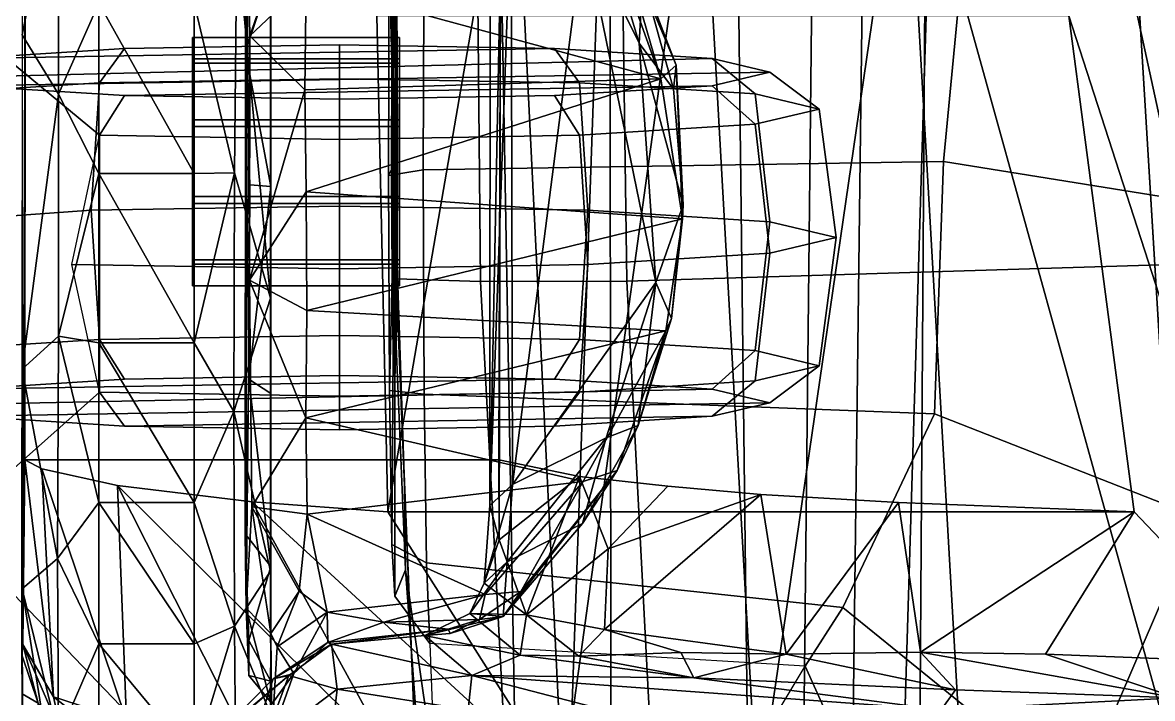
# Model space of a CAD drawing. Extents: x -14.5 to 14.5, y -12.2 to 16.5.
# Drawn here: x -11.52 to -9.709, y 0.137 to 1.22 of the extents above; entities that cross this region are included whole.
import ezdxf

# ---------------------------------------------------------------- set-up
doc = ezdxf.new("R2010")
doc.units = 0
doc.header["$MEASUREMENT"] = 0
for name, color, linetype in [('ARMPAD', 252, 'Continuous'), ('BASE', 253, 'Continuous'), ('SEAT-CHASSIS', 253, 'Continuous'), ('SEAT-FRAME', 253, 'Continuous')]:
    doc.layers.add(name, color=color, linetype=linetype)

msp = doc.modelspace()

# ---------------------------------------------------------------- linework, layer by layer
at = {"layer": 'ARMPAD'}
for points in [[(-10.7196, -0.5463, 26.0403), (-13.1131, 1.9512, 25.4167), (-13.1194, 2.4354, 25.2699), (-10.7546, 1.445, 25.5585)], [(-10.5653, 2.2331, 27.2701), (-11.9376, 2.3766, 27.3832), (-12.1408, -0.4895, 27.7888), (-10.661, -0.4952, 27.7092)], [(-10.2738, -0.5131, 27.4597), (-10.2491, 1.8197, 27.1268), (-10.5653, 2.2331, 27.2701), (-10.661, -0.4952, 27.7092)], [(-10.7196, -0.5463, 26.0403), (-10.5953, -1.8553, 26.1354), (-13.3385, -0.5526, 26.1082), (-13.1131, 1.9512, 25.4167)], [(-10.2738, -0.5131, 27.4597), (-10.1257, -0.5381, 27.1123), (-10.0617, 1.5454, 26.6802), (-10.2491, 1.8197, 27.1268)], [(-10.0867, -0.6536, 26.743), (-10.0721, 1.498, 26.2685), (-10.0617, 1.5454, 26.6802), (-10.1257, -0.5381, 27.1123)], [(-10.0867, -0.6536, 26.743), (-10.1976, -0.6208, 26.347), (-10.1712, 1.471, 25.8858), (-10.0721, 1.498, 26.2685)], [(-10.3499, -0.5967, 26.1286), (-10.3742, 1.4546, 25.64), (-10.1712, 1.471, 25.8858), (-10.1976, -0.6208, 26.347)], [(-10.3499, -0.5967, 26.1286), (-10.5761, -0.5653, 26.0266), (-10.5786, 1.4484, 25.538), (-10.3742, 1.4546, 25.64)], [(-10.7196, -0.5463, 26.0403), (-10.7546, 1.445, 25.5585), (-10.5786, 1.4484, 25.538), (-10.5761, -0.5653, 26.0266)]]:
    msp.add_3dface(points, dxfattribs=at)
at = {"layer": 'BASE'}
for points in [[(-1.9523, 0.895, 7.085), (-1.8056, 1.1079, 7.0339), (-13.4938, 4.6436, 4.3934), (-13.4925, 4.5277, 4.4344)], [(-1.7533, 1.3264, 6.9168), (-12.9834, 4.5899, 4.4664), (-13.4938, 4.6436, 4.3934), (-1.8056, 1.1079, 7.0339)], [(-2.0197, 0.7853, 7.0973), (-1.9523, 0.895, 7.085), (-13.4925, 4.5277, 4.4344), (-13.5515, 4.4038, 4.4405)], [(-1.2637, 0.7159, 4.4404), (-12.328, 4.2866, 3.356), (-12.3542, 4.423, 3.4417), (-1.222, 0.7632, 4.5663)], [(-1.5852, 0.9892, 6.0103), (-1.222, 0.7632, 4.5663), (-12.3542, 4.423, 3.4417), (-10.1613, 3.5437, 4.2331)], [(-13.5519, 4.4026, 4.4405), (-13.577, 4.2677, 4.4344), (-2.1056, 0.4235, 7.085), (-2.0956, 0.5519, 7.0973)], [(-13.5519, 4.4026, 4.4405), (-2.0956, 0.5519, 7.0973), (-2.0197, 0.7853, 7.0973), (-13.5515, 4.4038, 4.4405)], [(-1.2637, 0.7159, 4.4404), (-1.3389, 0.6206, 4.3723), (-12.3551, 4.1518, 3.3008), (-12.328, 4.2866, 3.356)], [(-13.577, 4.2677, 4.4344), (-13.6462, 4.1747, 4.3934), (-2.112, 0.165, 7.0339), (-2.1056, 0.4235, 7.085)], [(-2.112, 0.165, 7.0339), (-13.6462, 4.1747, 4.3934), (-13.2017, 3.9181, 4.4664), (-2.1981, -0.0425, 6.9168)], [(-1.3935, 0.4528, 4.3723), (-12.4004, 4.0291, 3.2861), (-12.3551, 4.1518, 3.3008), (-1.3389, 0.6206, 4.3723)], [(-1.448, 0.2849, 4.3723), (-12.4358, 3.9033, 3.3008), (-12.4004, 4.0291, 3.2861), (-1.3935, 0.4528, 4.3723)], [(-13.2017, 3.9181, 4.4664), (-11.4401, 3.2369, 4.8039), (-2.3555, -0.0269, 6.8442), (-2.1981, -0.0425, 6.9168)], [(-1.448, 0.2849, 4.3723), (-1.4431, 0.1637, 4.4404), (-12.4931, 3.7783, 3.356), (-12.4358, 3.9033, 3.3008)], [(-1.4372, 0.1008, 4.5663), (-12.5945, 3.6833, 3.4417), (-12.4931, 3.7783, 3.356), (-1.4431, 0.1637, 4.4404)], [(-1.675, 1.0814, 6.3732), (-10.1721, 3.6408, 4.5612), (-10.1351, 3.7122, 4.6754), (-1.7203, 1.0954, 6.5155)], [(-1.4372, 0.1008, 4.5663), (-1.8638, 0.1315, 6.0103), (-10.3036, 3.1057, 4.2331), (-12.5945, 3.6833, 3.4417)], [(-1.675, 1.0814, 6.3732), (-1.6792, 1.0333, 6.2321), (-10.1726, 3.586, 4.4356), (-10.1721, 3.6408, 4.5612)], [(-1.5852, 0.9892, 6.0103), (-10.1613, 3.5437, 4.2331), (-10.1726, 3.586, 4.4356), (-1.6792, 1.0333, 6.2321)], [(-2.3555, -0.0269, 6.8442), (-11.4401, 3.2369, 4.8039), (-10.72, 2.9364, 4.925), (-2.3787, -0.0689, 6.7906)], [(-1.9658, 0.151, 6.2321), (-10.3376, 3.0782, 4.4356), (-10.3036, 3.1057, 4.2331), (-1.8638, 0.1315, 6.0103)], [(-1.9658, 0.151, 6.2321), (-1.9907, 0.1097, 6.3732), (-10.3694, 3.0335, 4.5612), (-10.3376, 3.0782, 4.4356)], [(-2.0356, 0.125, 6.5155), (-10.3815, 2.954, 4.6754), (-10.3694, 3.0335, 4.5612), (-1.9907, 0.1097, 6.3732)], [(-2.3802, -0.0885, 6.7435), (-2.3787, -0.0689, 6.7906), (-10.72, 2.9364, 4.925), (-10.5282, 2.8407, 4.9419)], [(-2.3778, -0.094, 6.6973), (-2.3802, -0.0885, 6.7435), (-10.5282, 2.8407, 4.9419), (-9.7635, 2.5408, 5.0656)], [(-4.9865, 0.8977, 5.9794), (-9.8816, 2.6036, 4.9223), (-9.7022, 2.6196, 4.902), (-5.9951, 1.3214, 5.7241)], [(-5.0581, 0.8983, 5.9865), (-9.8772, 2.5808, 4.9632), (-9.8816, 2.6036, 4.9223), (-4.9865, 0.8977, 5.9794)], [(-9.8772, 2.5808, 4.9632), (-3.5563, 0.3337, 6.4086), (-2.3778, -0.094, 6.6973), (-9.7635, 2.5408, 5.0656)], [(-4.5511, 0.7005, 6.1354), (-3.5563, 0.3337, 6.4086), (-9.8772, 2.5808, 4.9632), (-5.0581, 0.8983, 5.9865)]]:
    msp.add_3dface(points, dxfattribs=at)
at = {"layer": 'SEAT-CHASSIS'}
for points in [[(-11.1615, 1.5107, 19.9789), (-11.1599, 1.8136, 20.6246), (-11.1629, 0.4006, 21.1584)], [(-11.1629, 0.4006, 21.1584), (-11.1599, 1.8136, 20.6246), (-11.1607, 1.7095, 21.0227)], [(-11.1624, 1.1734, 21.4031), (-11.1629, 0.4006, 21.1584), (-11.1607, 1.7095, 21.0227)], [(-11.1607, 1.7095, 21.0227), (-11.1542, 1.4359, 21.3159), (-11.1624, 1.1734, 21.4031)], [(-11.521, 1.6986, 21.3226), (-11.5206, 1.2001, 21.5908), (-11.462, 1.4907, 21.637)], [(-11.5203, 1.6443, 19.3842), (-11.5156, 1.3139, 19.3352), (-11.5196, 0.2232, 19.4587)], [(-10.952, 1.2306, 17.7452), (-10.7337, 1.5991, 17.424), (-10.9344, 0.4356, 17.7869)], [(-10.7337, 1.5991, 17.424), (-10.6544, -0.005, 17.5371), (-10.9344, 0.4356, 17.7869)], [(-10.6544, -0.005, 17.5371), (-10.7337, 1.5991, 17.424), (-10.434, 1.5941, 17.1188)], [(-10.434, 1.5941, 17.1188), (-10.3419, -0.0394, 17.2513), (-10.6544, -0.005, 17.5371)], [(-10.434, 1.5941, 17.1188), (-10.1047, 1.5906, 16.8473), (-10.3419, -0.0394, 17.2513)], [(-10.3419, -0.0394, 17.2513), (-10.1047, 1.5906, 16.8473), (-10.0125, -0.0135, 16.9926)], [(-10.1047, 1.5906, 16.8473), (-9.7508, 1.5887, 16.6092), (-9.6519, -0.0399, 16.7762)], [(-9.6519, -0.0399, 16.7762), (-10.0125, -0.0135, 16.9926), (-10.1047, 1.5906, 16.8473)], [(-9.1652, 0.7204, 16.4275), (-9.6519, -0.0407, 16.7763), (-9.7508, 1.5887, 16.6092)], [(-9.7508, 1.5887, 16.6092), (-9.2792, 1.586, 16.3565), (-9.1652, 0.7204, 16.4275)], [(-11.1615, 1.5107, 19.9789), (-11.1629, 0.4006, 21.1584), (-11.1615, 0.2816, 20.2258)], [(-11.1615, 1.5107, 19.9789), (-11.1615, 0.2816, 20.2258), (-11.1559, 0.8072, 19.8026)], [(-11.0661, 1.4549, 19.8015), (-11.1615, 1.5107, 19.9789), (-11.1557, 1.1987, 19.8113)], [(-11.1559, 0.8072, 19.8026), (-11.1557, 1.1987, 19.8113), (-11.1615, 1.5107, 19.9789)], [(-11.5206, 1.2001, 21.5908), (-11.4624, 1.1048, 21.7488), (-11.462, 1.4907, 21.637)], [(-11.462, 1.4907, 21.637), (-11.4624, 1.1048, 21.7488), (-11.3974, 1.2506, 21.7654)], [(-9.7665, 1.3854, 17.638), (-9.5072, 0.1935, 17.6495), (-9.5062, 1.4703, 17.4441)], [(-11.0655, 1.2838, 19.7266), (-11.0661, 1.4549, 19.8015), (-11.1557, 1.1987, 19.8113)], [(-10.6113, 1.4517, 19.5759), (-10.5314, 1.1869, 19.4797), (-10.6203, 1.3667, 19.524)], [(-10.6113, 1.4517, 19.5759), (-10.5256, 1.2908, 19.538), (-10.5314, 1.1869, 19.4797)], [(-10.5997, 1.4544, 19.7283), (-10.4723, 1.1516, 19.6262), (-10.5256, 1.2908, 19.538)], [(-10.4723, 1.1516, 19.6262), (-10.5997, 1.4544, 19.7283), (-10.5713, 1.3864, 19.7197)], [(-11.1624, 1.1734, 21.4031), (-11.1542, 1.4359, 21.3159), (-11.1221, 1.2951, 21.4376)], [(-10.7536, 1.315, 19.3355), (-10.7703, 1.428, 19.4708), (-10.7709, 0.4459, 19.5225)], [(-10.7709, 0.4459, 19.5225), (-10.7703, 1.428, 19.4708), (-10.7366, 1.4129, 19.5253)], [(-10.7343, 0.4799, 19.5706), (-10.7709, 0.4459, 19.5225), (-10.7366, 1.4129, 19.5253)], [(-10.7343, 0.4799, 19.5706), (-10.7366, 1.4129, 19.5253), (-10.6203, 1.3667, 19.524)], [(-10.5713, 1.3864, 19.7197), (-10.5732, 1.343, 19.7172), (-10.497, 1.1296, 19.6602)], [(-10.4723, 1.1516, 19.6262), (-10.5713, 1.3864, 19.7197), (-10.497, 1.1296, 19.6602)], [(-9.7665, 1.3854, 17.638), (-9.8427, 1.2306, 17.7452), (-9.5072, 0.1935, 17.6495)], [(-10.7343, 0.4799, 19.5706), (-10.6203, 1.3667, 19.524), (-10.5049, 0.8031, 19.4848)], [(-10.5314, 1.1869, 19.4797), (-10.5049, 0.8031, 19.4848), (-10.6203, 1.3667, 19.524)], [(-11.1765, 1.3568, 21.6932), (-11.245, 1.2506, 21.7654), (-11.1804, 0.9787, 21.7496)], [(-11.1804, 0.9787, 21.7496), (-11.1222, 0.7784, 21.5966), (-11.1765, 1.3568, 21.6932)], [(-11.1222, 0.7784, 21.5966), (-11.1222, 1.2667, 21.5828), (-11.1765, 1.3568, 21.6932)], [(-11.0655, 1.2838, 19.7266), (-10.497, 1.1296, 19.6602), (-10.5732, 1.343, 19.7172)], [(-11.5156, 1.3139, 19.3352), (-11.5162, 0.5189, 19.3769), (-11.5196, 0.2232, 19.4587)], [(-10.756, 0.3909, 19.4), (-10.7536, 1.315, 19.3355), (-10.7709, 0.4459, 19.5225)], [(-10.7536, 1.315, 19.3355), (-10.756, 0.3909, 19.4), (-10.7567, 0.5189, 19.3769)], [(-11.1624, 1.1734, 21.4031), (-11.1221, 1.2951, 21.4376), (-11.1221, 0.9571, 21.4917)], [(-11.1222, 1.2667, 21.5828), (-11.1221, 0.9571, 21.4917), (-11.1221, 1.2951, 21.4376)], [(-10.5314, 1.1869, 19.4797), (-10.5256, 1.2908, 19.538), (-10.4763, 1.1131, 19.508)], [(-10.4763, 1.1131, 19.508), (-10.5256, 1.2908, 19.538), (-10.4723, 1.1516, 19.6262)], [(-11.0675, 1.1117, 19.6901), (-11.0655, 1.2838, 19.7266), (-11.1557, 1.1987, 19.8113)], [(-10.497, 1.1296, 19.6602), (-11.0655, 1.2838, 19.7266), (-11.0675, 1.1117, 19.6901)], [(-11.3974, 0.978, 21.7928), (-11.3974, 1.2506, 21.7654), (-11.4624, 1.1048, 21.7488)], [(-11.245, 0.978, 21.7928), (-11.245, 1.2506, 21.7654), (-11.3974, 1.2506, 21.7654)], [(-11.3974, 1.2506, 21.7654), (-11.3974, 0.978, 21.7928), (-11.245, 0.978, 21.7928)], [(-11.1804, 0.9787, 21.7496), (-11.245, 1.2506, 21.7654), (-11.245, 0.978, 21.7928)], [(-11.1222, 0.7784, 21.5966), (-11.1221, 0.9571, 21.4917), (-11.1222, 1.2667, 21.5828)], [(-9.8427, 1.2306, 17.7452), (-9.7383, 0.436, 17.7884), (-9.5072, 0.1935, 17.6495)], [(-11.5206, 1.2001, 21.5908), (-11.5204, 0.6642, 21.5589), (-11.4624, 1.1048, 21.7488)], [(-11.1557, 1.1987, 19.8113), (-11.1559, 0.8072, 19.8026), (-11.0675, 1.1117, 19.6901)], [(-10.4608, 0.9278, 19.5052), (-10.5049, 0.8031, 19.4848), (-10.5314, 1.1869, 19.4797)], [(-10.4763, 1.1131, 19.508), (-10.4608, 0.9278, 19.5052), (-10.5314, 1.1869, 19.4797)], [(-11.157, 0.6482, 21.3597), (-11.1629, 0.4006, 21.1584), (-11.1624, 1.1734, 21.4031)], [(-11.1554, 0.9595, 21.4374), (-11.157, 0.6482, 21.3597), (-11.1624, 1.1734, 21.4031)], [(-11.1624, 1.1734, 21.4031), (-11.1221, 0.9571, 21.4917), (-11.1554, 0.9595, 21.4374)], [(-10.462, 0.9052, 19.6468), (-10.4723, 1.1516, 19.6262), (-10.497, 1.1296, 19.6602)], [(-10.4763, 1.1131, 19.508), (-10.4723, 1.1516, 19.6262), (-10.4608, 0.9278, 19.5052)], [(-10.462, 0.9052, 19.6468), (-10.4608, 0.9278, 19.5052), (-10.4723, 1.1516, 19.6262)], [(-10.497, 1.1296, 19.6602), (-11.0675, 1.1117, 19.6901), (-11.065, 0.9484, 19.6821)], [(-11.065, 0.9484, 19.6821), (-10.462, 0.9052, 19.6468), (-10.497, 1.1296, 19.6602)], [(-11.5204, 0.6642, 21.5589), (-11.462, 0.7172, 21.7147), (-11.4624, 1.1048, 21.7488)], [(-11.3974, 0.978, 21.7928), (-11.4624, 1.1048, 21.7488), (-11.462, 0.7172, 21.7147)], [(-11.0675, 1.1117, 19.6901), (-11.1559, 0.8072, 19.8026), (-11.065, 0.9484, 19.6821)], [(-11.462, 0.7172, 21.7147), (-11.3974, 0.7065, 21.7565), (-11.3974, 0.978, 21.7928)], [(-11.3974, 0.978, 21.7928), (-11.3974, 0.7065, 21.7565), (-11.245, 0.7065, 21.7565)], [(-11.245, 0.978, 21.7928), (-11.3974, 0.978, 21.7928), (-11.245, 0.7065, 21.7565)], [(-11.245, 0.7065, 21.7565), (-11.181, 0.5968, 21.6818), (-11.1804, 0.9787, 21.7496)], [(-11.1804, 0.9787, 21.7496), (-11.245, 0.978, 21.7928), (-11.245, 0.7065, 21.7565)], [(-11.1222, 0.7784, 21.5966), (-11.1804, 0.9787, 21.7496), (-11.181, 0.5968, 21.6818)], [(-11.157, 0.6482, 21.3597), (-11.1554, 0.9595, 21.4374), (-11.1221, 0.9571, 21.4917)], [(-11.1221, 0.9571, 21.4917), (-11.1221, 0.6254, 21.4069), (-11.157, 0.6482, 21.3597)], [(-11.1559, 0.8072, 19.8026), (-11.0644, 0.7584, 19.7116), (-11.065, 0.9484, 19.6821)], [(-11.1221, 0.9571, 21.4917), (-11.1222, 0.7784, 21.5966), (-11.1221, 0.6254, 21.4069)], [(-11.0644, 0.7584, 19.7116), (-10.462, 0.9052, 19.6468), (-11.065, 0.9484, 19.6821)], [(-11.5196, 0.2232, 19.4587), (-11.5208, 0.2066, 19.9532), (-11.5203, 0.9348, 19.4214)], [(-10.4608, 0.9278, 19.5052), (-10.4799, 0.7455, 19.5313), (-10.5049, 0.8031, 19.4848)], [(-10.4608, 0.9278, 19.5052), (-10.462, 0.9052, 19.6468), (-10.4799, 0.7455, 19.5313)], [(-10.4889, 0.7259, 19.6805), (-10.462, 0.9052, 19.6468), (-11.0644, 0.7584, 19.7116)], [(-10.4799, 0.7455, 19.5313), (-10.462, 0.9052, 19.6468), (-10.4889, 0.7259, 19.6805)], [(-11.1615, 0.2816, 20.2258), (-11.1522, 0.4439, 19.9906), (-11.1559, 0.8072, 19.8026)], [(-11.1559, 0.8072, 19.8026), (-11.1522, 0.4439, 19.9906), (-11.066, 0.5864, 19.7773)], [(-11.1559, 0.8072, 19.8026), (-11.066, 0.5864, 19.7773), (-11.0644, 0.7584, 19.7116)], [(-10.5049, 0.8031, 19.4848), (-10.5844, 0.5543, 19.5541), (-10.7343, 0.4799, 19.5706)], [(-10.5049, 0.8031, 19.4848), (-10.5331, 0.5744, 19.5815), (-10.5844, 0.5543, 19.5541)], [(-10.4799, 0.7455, 19.5313), (-10.5331, 0.5744, 19.5815), (-10.5049, 0.8031, 19.4848)], [(-11.1223, 0.3406, 21.3786), (-11.1222, 0.7784, 21.5966), (-11.181, 0.5968, 21.6818)], [(-11.1222, 0.7784, 21.5966), (-11.1223, 0.3406, 21.3786), (-11.1221, 0.6254, 21.4069)], [(-10.4889, 0.7259, 19.6805), (-11.0644, 0.7584, 19.7116), (-11.066, 0.5864, 19.7773)], [(-10.5331, 0.5744, 19.5815), (-10.4799, 0.7455, 19.5313), (-10.4889, 0.7259, 19.6805)], [(-10.6212, 0.4843, 19.8054), (-10.4889, 0.7259, 19.6805), (-11.066, 0.5864, 19.7773)], [(-10.5669, 0.5019, 19.7582), (-10.4889, 0.7259, 19.6805), (-10.6212, 0.4843, 19.8054)], [(-10.5331, 0.5744, 19.5815), (-10.4889, 0.7259, 19.6805), (-10.5669, 0.5019, 19.7582)], [(-11.462, 0.7172, 21.7147), (-11.5204, 0.6642, 21.5589), (-11.4639, 0.3609, 21.5585)], [(-11.4639, 0.3609, 21.5585), (-11.3974, 0.4507, 21.6586), (-11.462, 0.7172, 21.7147)], [(-11.462, 0.7172, 21.7147), (-11.3974, 0.4507, 21.6586), (-11.3974, 0.7065, 21.7565)], [(-11.3974, 0.7065, 21.7565), (-11.3974, 0.4507, 21.6586), (-11.245, 0.4507, 21.6586)], [(-11.245, 0.7065, 21.7565), (-11.3974, 0.7065, 21.7565), (-11.245, 0.4507, 21.6586)], [(-11.245, 0.4507, 21.6586), (-11.181, 0.5968, 21.6818), (-11.245, 0.7065, 21.7565)], [(-11.5204, 0.6642, 21.5589), (-11.5203, 0.3123, 21.3357), (-11.4639, 0.3609, 21.5585)], [(-11.157, 0.6482, 21.3597), (-11.1221, 0.3481, 21.2062), (-11.1629, 0.4006, 21.1584)], [(-11.1221, 0.3481, 21.2062), (-11.157, 0.6482, 21.3597), (-11.1221, 0.6254, 21.4069)], [(-11.1221, 0.3481, 21.2062), (-11.1221, 0.6254, 21.4069), (-11.1223, 0.3406, 21.3786)], [(-11.181, 0.5968, 21.6818), (-11.245, 0.4507, 21.6586), (-11.1804, 0.2527, 21.4717)], [(-11.1223, 0.3406, 21.3786), (-11.181, 0.5968, 21.6818), (-11.1804, 0.2527, 21.4717)], [(-11.1522, 0.4439, 19.9906), (-11.0638, 0.432, 19.8714), (-11.066, 0.5864, 19.7773)], [(-10.6212, 0.4843, 19.8054), (-11.066, 0.5864, 19.7773), (-11.0638, 0.432, 19.8714)], [(-10.5331, 0.5744, 19.5815), (-10.5669, 0.5019, 19.7582), (-10.6226, 0.4173, 19.6428)], [(-10.5331, 0.5744, 19.5815), (-10.6226, 0.4173, 19.6428), (-10.5844, 0.5543, 19.5541)], [(-10.5844, 0.5543, 19.5541), (-10.7431, 0.3557, 19.6408), (-10.7343, 0.4799, 19.5706)], [(-10.7431, 0.3557, 19.6408), (-10.5844, 0.5543, 19.5541), (-10.6226, 0.4173, 19.6428)], [(-11.4701, 0.1396, 19.0273), (-11.5196, 0.2232, 19.4587), (-11.5162, 0.5189, 19.3769)], [(-11.4888, 0.505, 19.1119), (-11.4701, 0.1396, 19.0273), (-11.5162, 0.5189, 19.3769)], [(-10.7567, 0.5189, 19.3769), (-10.756, 0.3909, 19.4), (-10.6269, 0.4925, 18.8741)], [(-11.4701, 0.1396, 19.0273), (-11.4888, 0.505, 19.1119), (-11.353, 0.1016, 18.618)], [(-11.4888, 0.505, 19.1119), (-11.3679, 0.4781, 18.5964), (-11.353, 0.1016, 18.618)], [(-10.7122, 0.2708, 19.1715), (-10.6269, 0.4925, 18.8741), (-10.756, 0.3909, 19.4)], [(-10.5669, 0.5019, 19.7582), (-10.7213, 0.3081, 19.9082), (-10.7495, 0.2684, 19.7397)], [(-10.6226, 0.4173, 19.6428), (-10.5669, 0.5019, 19.7582), (-10.7495, 0.2684, 19.7397)], [(-10.7213, 0.3081, 19.9082), (-10.5669, 0.5019, 19.7582), (-10.6212, 0.4843, 19.8054)], [(-10.7122, 0.2708, 19.1715), (-10.5813, 0.3768, 18.7764), (-10.6269, 0.4925, 18.8741)], [(-10.5813, 0.3768, 18.7764), (-10.4856, 0.4772, 18.5819), (-10.6269, 0.4925, 18.8741)], [(-11.3679, 0.4781, 18.5964), (-11.1517, 0.452, 18.1035), (-10.9264, 0.0406, 17.8485)], [(-11.1606, 0.0685, 18.2043), (-11.3679, 0.4781, 18.5964), (-10.9264, 0.0406, 17.8485)], [(-11.1606, 0.0685, 18.2043), (-11.353, 0.1016, 18.618), (-11.3679, 0.4781, 18.5964)], [(-11.0638, 0.432, 19.8714), (-10.7783, 0.3033, 19.9525), (-10.6212, 0.4843, 19.8054)], [(-10.7343, 0.4799, 19.5706), (-10.7431, 0.3557, 19.6408), (-10.7798, 0.3216, 19.5979)], [(-10.7798, 0.3216, 19.5979), (-10.7709, 0.4459, 19.5225), (-10.7343, 0.4799, 19.5706)], [(-10.7783, 0.3033, 19.9525), (-10.7213, 0.3081, 19.9082), (-10.6212, 0.4843, 19.8054)], [(-10.3366, 0.4635, 18.3626), (-10.4856, 0.4772, 18.5819), (-10.5813, 0.3768, 18.7764)], [(-10.5871, 0.2476, 18.7861), (-10.2958, 0.2081, 18.3156), (-10.3366, 0.4635, 18.3626)], [(-10.3366, 0.4635, 18.3626), (-10.5813, 0.3768, 18.7764), (-10.5871, 0.2476, 18.7861)], [(-10.3366, 0.4635, 18.3626), (-10.2958, 0.2081, 18.3156), (-10.1159, 0.4508, 18.1083)], [(-11.3974, 0.4507, 21.6586), (-11.4639, 0.3609, 21.5585), (-11.3974, 0.2244, 21.5043)], [(-11.245, 0.2244, 21.5043), (-11.245, 0.4507, 21.6586), (-11.3974, 0.4507, 21.6586)], [(-11.3974, 0.4507, 21.6586), (-11.3974, 0.2244, 21.5043), (-11.245, 0.2244, 21.5043)], [(-11.245, 0.4507, 21.6586), (-11.245, 0.2244, 21.5043), (-11.1804, 0.2527, 21.4717)], [(-11.1615, 0.2816, 20.2258), (-11.1221, 0.2409, 20.1451), (-11.1522, 0.4439, 19.9906)], [(-11.1522, 0.4439, 19.9906), (-11.1221, 0.2409, 20.1451), (-11.0766, 0.3088, 19.997)], [(-11.1522, 0.4439, 19.9906), (-11.0766, 0.3088, 19.997), (-11.0638, 0.432, 19.8714)], [(-11.1517, 0.452, 18.1035), (-10.9344, 0.4356, 17.7869), (-10.6544, -0.005, 17.5371)], [(-10.6544, -0.005, 17.5371), (-10.9264, 0.0406, 17.8485), (-11.1517, 0.452, 18.1035)], [(-10.7798, 0.3216, 19.5979), (-10.756, 0.3909, 19.4), (-10.7709, 0.4459, 19.5225)], [(-10.1159, 0.4508, 18.1083), (-10.2958, 0.2081, 18.3156), (-10.0808, 0.2108, 18.0897)], [(-9.7383, 0.436, 17.7884), (-10.1159, 0.4508, 18.1083), (-10.0808, 0.2108, 18.0897)], [(-10.0808, 0.2108, 18.0897), (-9.8803, 0.2078, 17.9168), (-9.7383, 0.436, 17.7884)], [(-9.7383, 0.436, 17.7884), (-9.8803, 0.2078, 17.9168), (-9.5072, 0.1935, 17.6495)], [(-11.0315, 0.2752, 20.0016), (-11.0638, 0.432, 19.8714), (-11.0766, 0.3088, 19.997)], [(-11.0638, 0.432, 19.8714), (-11.0315, 0.2752, 20.0016), (-10.7783, 0.3033, 19.9525)], [(-10.6226, 0.4173, 19.6428), (-10.7495, 0.2684, 19.7397), (-10.7431, 0.3557, 19.6408)], [(-11.1629, 0.4006, 21.1584), (-11.1572, 0.1737, 20.576), (-11.1615, 0.2816, 20.2258)], [(-11.1629, 0.4006, 21.1584), (-11.1221, 0.3481, 21.2062), (-11.1572, 0.2297, 20.9066)], [(-11.1572, 0.2297, 20.9066), (-11.1572, 0.1737, 20.576), (-11.1629, 0.4006, 21.1584)], [(-10.756, 0.3909, 19.4), (-10.7798, 0.3216, 19.5979), (-10.7122, 0.2708, 19.1715)], [(-10.7122, 0.2708, 19.1715), (-10.5871, 0.2476, 18.7861), (-10.5813, 0.3768, 18.7764)], [(-11.5203, 0.3123, 21.3357), (-11.462, 0.0749, 21.2768), (-11.4639, 0.3609, 21.5585)], [(-11.3974, 0.2244, 21.5043), (-11.4639, 0.3609, 21.5585), (-11.462, 0.0749, 21.2768)], [(-11.1572, 0.2297, 20.9066), (-11.1221, 0.3481, 21.2062), (-11.1221, 0.1648, 20.8917)], [(-11.1223, 0.3406, 21.3786), (-11.1221, 0.1109, 21.066), (-11.1221, 0.3481, 21.2062)], [(-11.1221, 0.3481, 21.2062), (-11.1221, 0.1109, 21.066), (-11.1221, 0.1648, 20.8917)], [(-10.7431, 0.3557, 19.6408), (-10.7495, 0.2684, 19.7397), (-10.8029, 0.2732, 19.659)], [(-10.7798, 0.3216, 19.5979), (-10.7431, 0.3557, 19.6408), (-10.8029, 0.2732, 19.659)], [(-11.1221, 0.1109, 21.066), (-11.1223, 0.3406, 21.3786), (-11.1804, 0.2527, 21.4717)], [(-11.5203, 0.3123, 21.3357), (-11.52, 0.0624, 20.9984), (-11.462, -0.0531, 21.0461)], [(-11.462, 0.0749, 21.2768), (-11.5203, 0.3123, 21.3357), (-11.462, -0.0531, 21.0461)], [(-11.1119, 0.2196, 20.1051), (-11.0766, 0.3088, 19.997), (-11.1221, 0.2409, 20.1451)], [(-11.0315, 0.2752, 20.0016), (-11.0766, 0.3088, 19.997), (-11.1119, 0.2196, 20.1051)], [(-10.8029, 0.2732, 19.659), (-10.7122, 0.2708, 19.1715), (-10.7798, 0.3216, 19.5979)], [(-10.7873, 0.2635, 19.9428), (-10.7495, 0.2684, 19.7397), (-10.7213, 0.3081, 19.9082)], [(-10.7873, 0.2635, 19.9428), (-10.7213, 0.3081, 19.9082), (-10.7783, 0.3033, 19.9525)], [(-10.941, 0.259, 19.9676), (-10.7783, 0.3033, 19.9525), (-11.0315, 0.2752, 20.0016)], [(-10.941, 0.259, 19.9676), (-10.7873, 0.2635, 19.9428), (-10.7783, 0.3033, 19.9525)], [(-11.1221, 0.2409, 20.1451), (-11.1615, 0.2816, 20.2258), (-11.1226, 0.1315, 20.4366)], [(-11.1226, 0.1315, 20.4366), (-11.1615, 0.2816, 20.2258), (-11.1572, 0.1737, 20.576)], [(-11.1119, 0.2196, 20.1051), (-11.0853, 0.1771, 20.0656), (-11.0315, 0.2752, 20.0016)], [(-11.0315, 0.2752, 20.0016), (-11.0853, 0.1771, 20.0656), (-11.0305, 0.2266, 19.9865)], [(-11.0305, 0.2266, 19.9865), (-10.941, 0.259, 19.9676), (-11.0315, 0.2752, 20.0016)], [(-10.8029, 0.2732, 19.659), (-10.7495, 0.2684, 19.7397), (-10.8752, 0.2378, 19.7752)], [(-10.8029, 0.2732, 19.659), (-10.8752, 0.2378, 19.7752), (-10.7225, 0.206, 19.0395)], [(-10.7122, 0.2708, 19.1715), (-10.8029, 0.2732, 19.659), (-10.7225, 0.206, 19.0395)], [(-10.941, 0.259, 19.9676), (-11.0305, 0.2266, 19.9865), (-10.8379, 0.2479, 19.9243)], [(-10.941, 0.259, 19.9676), (-10.8379, 0.2479, 19.9243), (-10.7873, 0.2635, 19.9428)], [(-10.7495, 0.2684, 19.7397), (-10.8344, 0.2411, 19.7583), (-10.8752, 0.2378, 19.7752)], [(-10.7873, 0.2635, 19.9428), (-10.8379, 0.2479, 19.9243), (-10.8344, 0.2411, 19.7583)], [(-10.8344, 0.2411, 19.7583), (-10.7495, 0.2684, 19.7397), (-10.7873, 0.2635, 19.9428)], [(-10.6284, 0.2045, 18.8198), (-10.7122, 0.2708, 19.1715), (-10.7225, 0.206, 19.0395)], [(-10.6284, 0.2045, 18.8198), (-10.5871, 0.2476, 18.7861), (-10.7122, 0.2708, 19.1715)], [(-11.1778, 0.0005, 21.1634), (-11.1804, 0.2527, 21.4717), (-11.245, 0.0399, 21.302)], [(-11.1804, 0.2527, 21.4717), (-11.245, 0.2244, 21.5043), (-11.245, 0.0399, 21.302)], [(-11.1778, 0.0005, 21.1634), (-11.1221, 0.1109, 21.066), (-11.1804, 0.2527, 21.4717)], [(-11.1205, 0.0776, 20.2536), (-11.1221, 0.2409, 20.1451), (-11.1226, 0.1315, 20.4366)], [(-11.1119, 0.2196, 20.1051), (-11.1221, 0.2409, 20.1451), (-11.1205, 0.0776, 20.2536)], [(-11.0247, 0.2241, 19.7322), (-10.8379, 0.2479, 19.9243), (-11.0305, 0.2266, 19.9865)], [(-10.8752, 0.2378, 19.7752), (-10.8379, 0.2479, 19.9243), (-11.0247, 0.2241, 19.7322)], [(-10.8752, 0.2378, 19.7752), (-11.0247, 0.2241, 19.7322), (-10.7996, 0.1739, 18.6967)], [(-10.8344, 0.2411, 19.7583), (-10.8379, 0.2479, 19.9243), (-10.8752, 0.2378, 19.7752)], [(-10.7996, 0.1739, 18.6967), (-10.7225, 0.206, 19.0395), (-10.8752, 0.2378, 19.7752)], [(-10.4645, 0.2106, 18.5426), (-10.5871, 0.2476, 18.7861), (-10.6284, 0.2045, 18.8198)], [(-10.5871, 0.2476, 18.7861), (-10.4645, 0.2106, 18.5426), (-10.2958, 0.2081, 18.3156)], [(-11.5196, 0.2232, 19.4587), (-11.4948, 0.1291, 19.8577), (-11.5208, 0.2066, 19.9532)], [(-11.4948, 0.1291, 19.8577), (-11.5196, 0.2232, 19.4587), (-11.4576, 0.08, 19.1242)], [(-11.4701, 0.1396, 19.0273), (-11.4576, 0.08, 19.1242), (-11.5196, 0.2232, 19.4587)], [(-11.3974, 0.0399, 21.302), (-11.3974, 0.2244, 21.5043), (-11.462, 0.0749, 21.2768)], [(-11.3974, 0.2244, 21.5043), (-11.3974, 0.0399, 21.302), (-11.245, 0.0399, 21.302)], [(-11.245, 0.0399, 21.302), (-11.245, 0.2244, 21.5043), (-11.3974, 0.2244, 21.5043)], [(-11.1572, 0.1737, 20.576), (-11.1572, 0.2297, 20.9066), (-11.1221, 0.1648, 20.8917)], [(-11.1119, 0.2196, 20.1051), (-11.1205, 0.0776, 20.2536), (-11.0853, 0.1771, 20.0656)], [(-11.118, 0.1681, 19.7932), (-11.0305, 0.2266, 19.9865), (-11.0853, 0.1771, 20.0656)], [(-11.0247, 0.2241, 19.7322), (-11.0305, 0.2266, 19.9865), (-11.118, 0.1681, 19.7932)], [(-11.0247, 0.2241, 19.7322), (-11.118, 0.1681, 19.7932), (-11.0929, 0.1739, 19.4505)], [(-11.0156, 0.1518, 18.9827), (-11.0247, 0.2241, 19.7322), (-11.0929, 0.1739, 19.4505)], [(-11.0247, 0.2241, 19.7322), (-11.0156, 0.1518, 18.9827), (-10.7996, 0.1739, 18.6967)], [(-11.5203, 0.1444, 20.1014), (-11.5208, 0.2066, 19.9532), (-11.4948, 0.1291, 19.8577)], [(-10.7225, 0.206, 19.0395), (-10.7996, 0.1739, 18.6967), (-10.4437, 0.1699, 18.4192)], [(-10.7225, 0.206, 19.0395), (-10.4437, 0.1699, 18.4192), (-10.6284, 0.2045, 18.8198)], [(-10.6284, 0.2045, 18.8198), (-10.4437, 0.1699, 18.4192), (-10.4645, 0.2106, 18.5426)], [(-10.2958, 0.2081, 18.3156), (-10.4645, 0.2106, 18.5426), (-10.4437, 0.1699, 18.4192)], [(-10.0246, 0.1509, 17.987), (-10.2958, 0.2081, 18.3156), (-10.4437, 0.1699, 18.4192)], [(-10.0246, 0.1509, 17.987), (-10.0808, 0.2108, 18.0897), (-10.2958, 0.2081, 18.3156)], [(-10.0808, 0.2108, 18.0897), (-10.0246, 0.1509, 17.987), (-9.67, 0.138, 17.7113)], [(-10.0808, 0.2108, 18.0897), (-9.67, 0.138, 17.7113), (-9.8803, 0.2078, 17.9168)], [(-9.67, 0.138, 17.7113), (-9.5072, 0.1935, 17.6495), (-9.8803, 0.2078, 17.9168)], [(-11.1341, 0.0626, 19.106), (-11.0929, 0.1739, 19.4505), (-11.255, 0.0378, 19.4684)], [(-11.0929, 0.1739, 19.4505), (-11.2165, 0.0682, 19.7503), (-11.255, 0.0378, 19.4684)], [(-11.2165, 0.0682, 19.7503), (-11.0929, 0.1739, 19.4505), (-11.118, 0.1681, 19.7932)], [(-11.1402, 0.1005, 19.9681), (-11.2165, 0.0682, 19.7503), (-11.118, 0.1681, 19.7932)], [(-11.1572, 0.1737, 20.576), (-11.1221, 0.1648, 20.8917), (-11.1226, 0.1315, 20.4366)], [(-11.0853, 0.1771, 20.0656), (-11.1205, 0.0776, 20.2536), (-11.1402, 0.1005, 19.9681)], [(-11.0853, 0.1771, 20.0656), (-11.1402, 0.1005, 19.9681), (-11.118, 0.1681, 19.7932)], [(-11.0156, 0.1518, 18.9827), (-11.0929, 0.1739, 19.4505), (-11.1341, 0.0626, 19.106)], [(-11.1222, 0.0054, 20.7345), (-11.1226, 0.1315, 20.4366), (-11.1221, 0.1648, 20.8917)], [(-11.1222, 0.0054, 20.7345), (-11.1221, 0.1648, 20.8917), (-11.1221, 0.1109, 21.066)], [(-11.0156, 0.1518, 18.9827), (-10.8054, 0.1186, 18.4836), (-10.7996, 0.1739, 18.6967)], [(-10.7996, 0.1739, 18.6967), (-10.8054, 0.1186, 18.4836), (-10.4828, 0.0912, 18.0371)], [(-10.7996, 0.1739, 18.6967), (-10.0473, 0.1187, 17.7647), (-10.4437, 0.1699, 18.4192)], [(-10.0473, 0.1187, 17.7647), (-10.7996, 0.1739, 18.6967), (-10.4828, 0.0912, 18.0371)], [(-10.0473, 0.1187, 17.7647), (-10.0246, 0.1509, 17.987), (-10.4437, 0.1699, 18.4192)], [(-11.0295, 0.0301, 18.7451), (-11.0156, 0.1518, 18.9827), (-11.1341, 0.0626, 19.106)], [(-10.8054, 0.1186, 18.4836), (-11.0156, 0.1518, 18.9827), (-11.0295, 0.0301, 18.7451)], [(-10.0246, 0.1509, 17.987), (-10.0473, 0.1187, 17.7647), (-9.67, 0.138, 17.7113)], [(-11.5204, 0.0013, 20.4844), (-11.5203, 0.1444, 20.1014), (-11.4948, 0.1291, 19.8577)], [(-11.4701, 0.1396, 19.0273), (-11.353, 0.1016, 18.618), (-11.2915, -0.0016, 18.6449)], [(-11.2915, -0.0016, 18.6449), (-11.4576, 0.08, 19.1242), (-11.4701, 0.1396, 19.0273)], [(-8.9902, 0.1107, 17.2953), (-9.67, 0.138, 17.7113), (-10.0473, 0.1187, 17.7647)]]:
    msp.add_3dface(points, dxfattribs=at)
for points, invisible_edges in [([(-11.5162, 0.5189, 19.3769), (-11.5156, 1.3139, 19.3352), (-10.7536, 1.315, 19.3355)], 12), ([(-10.7567, 0.5189, 19.3769), (-11.5162, 0.5189, 19.3769), (-10.7536, 1.315, 19.3355)], 2), ([(-9.8427, 1.2306, 17.7452), (-10.952, 1.2306, 17.7452), (-10.9344, 0.4356, 17.7869)], 12), ([(-9.7383, 0.436, 17.7884), (-9.8427, 1.2306, 17.7452), (-10.9344, 0.4356, 17.7869)], 2), ([(-10.7567, 0.5189, 19.3769), (-10.6269, 0.4925, 18.8741), (-11.5162, 0.5189, 19.3769)], 2), ([(-10.6269, 0.4925, 18.8741), (-11.4888, 0.505, 19.1119), (-11.5162, 0.5189, 19.3769)], 13), ([(-11.3679, 0.4781, 18.5964), (-11.4888, 0.505, 19.1119), (-10.6269, 0.4925, 18.8741)], 14), ([(-10.6269, 0.4925, 18.8741), (-10.4856, 0.4772, 18.5819), (-11.3679, 0.4781, 18.5964)], 14), ([(-11.1517, 0.452, 18.1035), (-11.3679, 0.4781, 18.5964), (-10.4856, 0.4772, 18.5819)], 14), ([(-10.3366, 0.4635, 18.3626), (-11.1517, 0.452, 18.1035), (-10.4856, 0.4772, 18.5819)], 3), ([(-10.3366, 0.4635, 18.3626), (-10.1159, 0.4508, 18.1083), (-11.1517, 0.452, 18.1035)], 14), ([(-10.9344, 0.4356, 17.7869), (-11.1517, 0.452, 18.1035), (-10.1159, 0.4508, 18.1083)], 14), ([(-9.7383, 0.436, 17.7884), (-10.9344, 0.4356, 17.7869), (-10.1159, 0.4508, 18.1083)], 2)]:
    msp.add_3dface(points, dxfattribs=dict(at, invisible_edges=invisible_edges))
at = {"layer": 'SEAT-FRAME'}
for points in [[(-9.6265, 0.8338, 20.3562), (-9.5477, 1.8985, 20.2604), (-10.5661, 1.8747, 22.032), (-10.5513, 0.8055, 22.1005)], [(-10.9252, 1.8769, 21.8924), (-10.9075, 1.8788, 21.8028), (-10.9214, 1.297, 20.7988), (-10.9195, 1.1749, 20.9284)], [(-10.7959, 1.8741, 22.0869), (-10.9252, 1.8769, 21.8924), (-10.9212, 0.8091, 21.9482), (-10.7859, 0.8049, 22.1388)], [(-10.9212, 0.8091, 21.9482), (-10.9252, 1.8769, 21.8924), (-10.9195, 1.1749, 20.9284), (-10.9188, 1.0044, 20.9795)], [(-10.5513, 0.8055, 22.1005), (-10.5661, 1.8747, 22.032), (-10.7959, 1.8741, 22.0869), (-10.7859, 0.8049, 22.1388)], [(-10.9288, 1.5858, 20.2694), (-10.9322, 1.3243, 20.0229), (-10.9279, 1.1574, 20.333), (-10.9262, 1.2869, 20.4551)], [(-10.8776, 0.9835, 19.8757), (-10.8762, 1.3862, 19.9848), (-10.003, 1.4217, 19.8863), (-10.0437, 0.9971, 19.7582)], [(-9.597, 1.3636, 19.2291), (-9.5751, 0.9216, 19.2013), (-10.0437, 0.9971, 19.7582), (-10.003, 1.4217, 19.8863)], [(-10.8776, 0.9835, 19.8757), (-10.9333, 0.9746, 19.9402), (-10.9322, 1.3243, 20.0229), (-10.8762, 1.3862, 19.9848)], [(-10.9322, 1.3243, 20.0229), (-10.9333, 0.9746, 19.9402), (-10.9284, 0.9842, 20.292), (-10.9279, 1.1574, 20.333)], [(-10.9262, 1.2869, 20.4551), (-10.9234, 0.6505, 20.6458), (-10.921, 0.7016, 20.8163), (-10.9238, 1.338, 20.6256)], [(-10.9214, 1.297, 20.7988), (-10.9238, 1.338, 20.6256), (-10.921, 0.7016, 20.8163), (-10.9193, 0.8311, 20.9385)], [(-10.9262, 1.2869, 20.4551), (-10.9279, 1.1574, 20.333), (-10.9258, 0.6915, 20.4726), (-10.9234, 0.6505, 20.6458)], [(-10.9214, 1.297, 20.7988), (-10.9193, 0.8311, 20.9385), (-10.9188, 1.0044, 20.9795), (-10.9195, 1.1749, 20.9284)], [(-11.6015, 1.2086, 17.7572), (-11.6089, 1.1186, 18.1949), (-11.3565, 1.1027, 17.943), (-11.3963, 1.0391, 17.878)], [(-11.6015, 0.4453, 17.8055), (-11.6015, 1.2086, 17.7572), (-11.3963, 1.0391, 17.878), (-11.3963, 0.6278, 17.9041)], [(-10.9158, 1.1545, 20.515), (-11.2475, 1.1545, 20.515), (-11.2475, 1.196, 20.6309), (-10.9158, 1.196, 20.6309)], [(-10.9158, 1.196, 20.6309), (-11.2475, 1.196, 20.6309), (-11.2475, 1.1614, 20.7489), (-10.9158, 1.1614, 20.7489)], [(-10.6671, 1.1781, 19.1348), (-10.4147, 1.1622, 18.883), (-11.8081, 1.1273, 18.3851), (-11.6089, 1.1622, 18.883)], [(-11.6778, 1.1055, 18.9264), (-11.3963, 1.1232, 19.2073), (-11.3565, 1.1781, 19.1348), (-11.6089, 1.1622, 18.883)], [(-11.3565, 1.1781, 19.1348), (-11.0118, 1.1839, 19.227), (-10.6671, 1.1781, 19.1348), (-11.6089, 1.1622, 18.883)], [(-11.3963, 1.1232, 19.2073), (-11.0118, 1.1297, 19.3101), (-11.0118, 1.1839, 19.227), (-11.3565, 1.1781, 19.1348)], [(-11.0118, 1.1297, 19.3101), (-10.6273, 1.1232, 19.2073), (-10.6671, 1.1781, 19.1348), (-11.0118, 1.1839, 19.227)], [(-10.6273, 1.1232, 19.2073), (-10.3458, 1.1055, 18.9264), (-10.4147, 1.1622, 18.883), (-10.6671, 1.1781, 19.1348)], [(-11.8081, 1.1273, 18.3851), (-10.4147, 1.1622, 18.883), (-10.3223, 1.1404, 18.5389), (-11.6089, 1.1186, 18.1949)], [(-10.9158, 1.1614, 20.7489), (-11.2475, 1.1614, 20.7489), (-11.2475, 1.0641, 20.8241), (-10.9158, 1.0641, 20.8241)], [(-10.3458, 1.1055, 18.9264), (-10.2428, 1.0812, 18.5427), (-10.3223, 1.1404, 18.5389), (-10.4147, 1.1622, 18.883)], [(-10.9158, 1.053, 20.4457), (-11.2475, 1.053, 20.4457), (-11.2475, 1.1545, 20.515), (-10.9158, 1.1545, 20.515)], [(-10.9284, 0.9842, 20.292), (-10.9276, 0.8136, 20.3431), (-10.9258, 0.6915, 20.4726), (-10.9279, 1.1574, 20.333)], [(-11.6778, 0.8998, 18.9394), (-11.4099, 0.9191, 19.2438), (-11.3963, 1.1232, 19.2073), (-11.6778, 1.1055, 18.9264)], [(-10.3223, 1.1404, 18.5389), (-10.4147, 1.1186, 18.1949), (-11.3565, 1.1027, 17.943), (-11.6089, 1.1186, 18.1949)], [(-11.4099, 0.9191, 19.2438), (-11.0118, 0.9258, 19.3502), (-11.0118, 1.1297, 19.3101), (-11.3963, 1.1232, 19.2073)], [(-11.0118, 0.9258, 19.3502), (-10.6137, 0.9191, 19.2438), (-10.6273, 1.1232, 19.2073), (-11.0118, 1.1297, 19.3101)], [(-10.6137, 0.9191, 19.2438), (-10.3223, 0.9007, 18.953), (-10.3458, 1.1055, 18.9264), (-10.6273, 1.1232, 19.2073)], [(-10.2428, 1.0812, 18.5427), (-10.3458, 1.0569, 18.1589), (-10.4147, 1.1186, 18.1949), (-10.3223, 1.1404, 18.5389)], [(-11.3565, 1.1027, 17.943), (-10.4147, 1.1186, 18.1949), (-10.6671, 1.1027, 17.943), (-11.0118, 1.0968, 17.8508)], [(-10.3458, 1.0569, 18.1589), (-10.6273, 1.0391, 17.878), (-10.6671, 1.1027, 17.943), (-10.4147, 1.1186, 18.1949)], [(-10.3223, 0.9007, 18.953), (-10.2157, 0.8755, 18.5557), (-10.2428, 1.0812, 18.5427), (-10.3458, 1.1055, 18.9264)], [(-11.0118, 1.0326, 17.7752), (-11.3963, 1.0391, 17.878), (-11.3565, 1.1027, 17.943), (-11.0118, 1.0968, 17.8508)], [(-10.6273, 1.0391, 17.878), (-11.0118, 1.0326, 17.7752), (-11.0118, 1.0968, 17.8508), (-10.6671, 1.1027, 17.943)], [(-10.2157, 0.8755, 18.5557), (-10.3223, 0.8504, 18.1584), (-10.3458, 1.0569, 18.1589), (-10.2428, 1.0812, 18.5427)], [(-10.9158, 1.0641, 20.8241), (-11.2475, 1.0641, 20.8241), (-11.2475, 0.9411, 20.8277), (-10.9158, 0.9411, 20.8277)], [(-10.9158, 0.93, 20.4493), (-11.2475, 0.93, 20.4493), (-11.2475, 1.053, 20.4457), (-10.9158, 1.053, 20.4457)], [(-10.3223, 0.8504, 18.1584), (-10.6137, 0.832, 17.8676), (-10.6273, 1.0391, 17.878), (-10.3458, 1.0569, 18.1589)], [(-11.0118, 0.8252, 17.7612), (-11.4409, 0.832, 17.8676), (-11.3963, 1.0391, 17.878), (-11.0118, 1.0326, 17.7752)], [(-10.6137, 0.832, 17.8676), (-11.0118, 0.8252, 17.7612), (-11.0118, 1.0326, 17.7752), (-10.6273, 1.0391, 17.878)], [(-10.9076, 0.4776, 21.9303), (-10.9212, 0.8091, 21.9482), (-10.9188, 1.0044, 20.9795), (-10.9193, 0.8311, 20.9385)], [(-10.0437, 0.9971, 19.7582), (-10.0584, 0.5929, 19.8802), (-10.8762, 0.6245, 19.9728), (-10.8776, 0.9835, 19.8757)], [(-10.0437, 0.9971, 19.7582), (-9.5751, 0.9216, 19.2013), (-9.6363, 0.4275, 19.2714), (-10.0584, 0.5929, 19.8802)], [(-10.9333, 0.9746, 19.9402), (-10.9318, 0.6303, 20.0433), (-10.9276, 0.8136, 20.3431), (-10.9284, 0.9842, 20.292)], [(-10.8776, 0.9835, 19.8757), (-10.8762, 0.6245, 19.9728), (-10.9318, 0.6303, 20.0433), (-10.9333, 0.9746, 19.9402)], [(-11.3963, 0.712, 19.2333), (-11.0118, 0.7185, 19.3362), (-11.0118, 0.9258, 19.3502), (-11.4099, 0.9191, 19.2438)], [(-10.9158, 0.9411, 20.8277), (-11.2475, 0.9411, 20.8277), (-11.2475, 0.8395, 20.7584), (-10.9158, 0.8395, 20.7584)], [(-10.9158, 0.8326, 20.5245), (-11.2475, 0.8326, 20.5245), (-11.2475, 0.93, 20.4493), (-10.9158, 0.93, 20.4493)], [(-11.0118, 0.7185, 19.3362), (-10.6273, 0.712, 19.2333), (-10.6137, 0.9191, 19.2438), (-11.0118, 0.9258, 19.3502)], [(-11.6778, 0.6942, 18.9524), (-11.3963, 0.712, 19.2333), (-11.4099, 0.9191, 19.2438), (-11.6778, 0.8998, 18.9394)], [(-10.6273, 0.712, 19.2333), (-10.3458, 0.6942, 18.9524), (-10.3223, 0.9007, 18.953), (-10.6137, 0.9191, 19.2438)], [(-10.3458, 0.6942, 18.9524), (-10.2428, 0.6699, 18.5687), (-10.2157, 0.8755, 18.5557), (-10.3223, 0.9007, 18.953)], [(-10.2428, 0.6699, 18.5687), (-10.3458, 0.6456, 18.185), (-10.3223, 0.8504, 18.1584), (-10.2157, 0.8755, 18.5557)], [(-10.9158, 0.8395, 20.7584), (-11.2475, 0.8395, 20.7584), (-11.2475, 0.7981, 20.6426), (-10.9158, 0.7981, 20.6426)], [(-10.3458, 0.6456, 18.185), (-10.6273, 0.6278, 17.9041), (-10.6137, 0.832, 17.8676), (-10.3223, 0.8504, 18.1584)], [(-9.6311, -0.2289, 20.4529), (-9.6265, 0.8338, 20.3562), (-10.5513, 0.8055, 22.1005), (-10.4959, -0.2608, 22.0449)], [(-11.0118, 0.6213, 17.8012), (-11.3963, 0.6278, 17.9041), (-11.4409, 0.832, 17.8676), (-11.0118, 0.8252, 17.7612)], [(-10.9158, 0.7981, 20.6426), (-11.2475, 0.7981, 20.6426), (-11.2475, 0.8326, 20.5245), (-10.9158, 0.8326, 20.5245)], [(-10.6273, 0.6278, 17.9041), (-11.0118, 0.6213, 17.8012), (-11.0118, 0.8252, 17.7612), (-10.6137, 0.832, 17.8676)], [(-10.9058, 0.343, 21.8959), (-10.9076, 0.4776, 21.9303), (-10.9193, 0.8311, 20.9385), (-10.921, 0.7016, 20.8163)], [(-10.9318, 0.6303, 20.0433), (-10.9281, 0.3837, 20.3048), (-10.9258, 0.6915, 20.4726), (-10.9276, 0.8136, 20.3431)], [(-10.7295, -0.2615, 22.0798), (-10.7859, 0.8049, 22.1388), (-10.9212, 0.8091, 21.9482), (-10.8773, -0.2577, 21.8907)], [(-10.5513, 0.8055, 22.1005), (-10.7859, 0.8049, 22.1388), (-10.7295, -0.2615, 22.0798), (-10.4959, -0.2608, 22.0449)], [(-11.6089, 0.6325, 18.9165), (-11.3565, 0.6484, 19.1683), (-11.3963, 0.712, 19.2333), (-11.6778, 0.6942, 18.9524)], [(-11.3565, 0.6484, 19.1683), (-11.0118, 0.6542, 19.2605), (-11.0118, 0.7185, 19.3362), (-11.3963, 0.712, 19.2333)], [(-11.0118, 0.6542, 19.2605), (-10.6671, 0.6484, 19.1683), (-10.6273, 0.712, 19.2333), (-11.0118, 0.7185, 19.3362)], [(-10.6671, 0.6484, 19.1683), (-10.4147, 0.6325, 18.9165), (-10.3458, 0.6942, 18.9524), (-10.6273, 0.712, 19.2333)], [(-10.9281, 0.3837, 20.3048), (-10.9232, 0.301, 20.6545), (-10.9234, 0.6505, 20.6458), (-10.9258, 0.6915, 20.4726)], [(-10.9232, 0.301, 20.6545), (-10.9058, 0.343, 21.8959), (-10.921, 0.7016, 20.8163), (-10.9234, 0.6505, 20.6458)], [(-10.4147, 0.6325, 18.9165), (-10.3223, 0.6107, 18.5725), (-10.2428, 0.6699, 18.5687), (-10.3458, 0.6942, 18.9524)], [(-11.6089, 0.6325, 18.9165), (-10.6671, 0.6484, 19.1683), (-11.0118, 0.6542, 19.2605), (-11.3565, 0.6484, 19.1683)], [(-10.3223, 0.6107, 18.5725), (-10.4147, 0.5889, 18.2284), (-10.3458, 0.6456, 18.185), (-10.2428, 0.6699, 18.5687)], [(-11.6089, 0.6325, 18.9165), (-11.8081, 0.6042, 18.4183), (-10.4147, 0.6325, 18.9165), (-10.6671, 0.6484, 19.1683)], [(-10.4147, 0.5889, 18.2284), (-10.6671, 0.573, 17.9766), (-10.6273, 0.6278, 17.9041), (-10.3458, 0.6456, 18.185)], [(-11.6089, 0.5889, 18.2284), (-10.3223, 0.6107, 18.5725), (-10.4147, 0.6325, 18.9165), (-11.8081, 0.6042, 18.4183)], [(-11.3963, 0.6278, 17.9041), (-11.3565, 0.573, 17.9766), (-11.6089, 0.5889, 18.2284), (-11.6015, 0.4453, 17.8055)], [(-11.0118, 0.5671, 17.8844), (-11.3565, 0.573, 17.9766), (-11.3963, 0.6278, 17.9041), (-11.0118, 0.6213, 17.8012)], [(-10.6671, 0.573, 17.9766), (-11.0118, 0.5671, 17.8844), (-11.0118, 0.6213, 17.8012), (-10.6273, 0.6278, 17.9041)], [(-10.8726, 0.3544, 20.2296), (-10.9281, 0.3837, 20.3048), (-10.9318, 0.6303, 20.0433), (-10.8762, 0.6245, 19.9728)], [(-10.205, 0.2826, 20.2029), (-10.8726, 0.3544, 20.2296), (-10.8762, 0.6245, 19.9728), (-10.0584, 0.5929, 19.8802)], [(-11.6089, 0.5889, 18.2284), (-11.3565, 0.573, 17.9766), (-10.4147, 0.5889, 18.2284), (-10.3223, 0.6107, 18.5725)], [(-11.0118, 0.5671, 17.8844), (-10.6671, 0.573, 17.9766), (-10.4147, 0.5889, 18.2284), (-11.3565, 0.573, 17.9766)], [(-10.205, 0.2826, 20.2029), (-10.0584, 0.5929, 19.8802), (-9.6363, 0.4275, 19.2714), (-9.8293, -0.0217, 19.5355)], [(-10.862, -0.2557, 21.7906), (-10.8773, -0.2577, 21.8907), (-10.9076, 0.4776, 21.9303), (-10.9058, 0.343, 21.8959)], [(-9.6363, 0.4275, 19.2714), (-9.5873, -1.265, 19.5468), (-9.7139, -1.2677, 19.6604), (-9.8293, -0.0217, 19.5355)], [(-10.9281, 0.3837, 20.3048), (-10.8726, 0.3544, 20.2296), (-10.867, 0.225, 20.625), (-10.9232, 0.301, 20.6545)], [(-10.205, 0.2826, 20.2029), (-10.2654, 0.1884, 20.4704), (-10.867, 0.225, 20.625), (-10.8726, 0.3544, 20.2296)], [(-10.9058, 0.343, 21.8959), (-10.9232, 0.301, 20.6545), (-10.867, 0.225, 20.625), (-10.8591, 0.0163, 21.7063)], [(-10.862, -0.2557, 21.7906), (-10.9058, 0.343, 21.8959), (-10.8591, 0.0163, 21.7063), (-10.7696, -0.2538, 21.696)], [(-10.205, 0.2826, 20.2029), (-9.8293, -0.0217, 19.5355), (-10.0436, -0.3038, 19.8918), (-10.2654, 0.1884, 20.4704)], [(-10.2654, 0.1884, 20.4704), (-10.867, 0.225, 20.625), (-10.8591, 0.0163, 21.7063), (-10.5296, -0.251, 21.5568)], [(-10.5296, -0.251, 21.5568), (-10.2654, 0.1884, 20.4704), (-10.0436, -0.3038, 19.8918), (-10.1968, -0.4267, 20.2003)]]:
    msp.add_3dface(points, dxfattribs=at)

doc.saveas('drawing.dxf')
